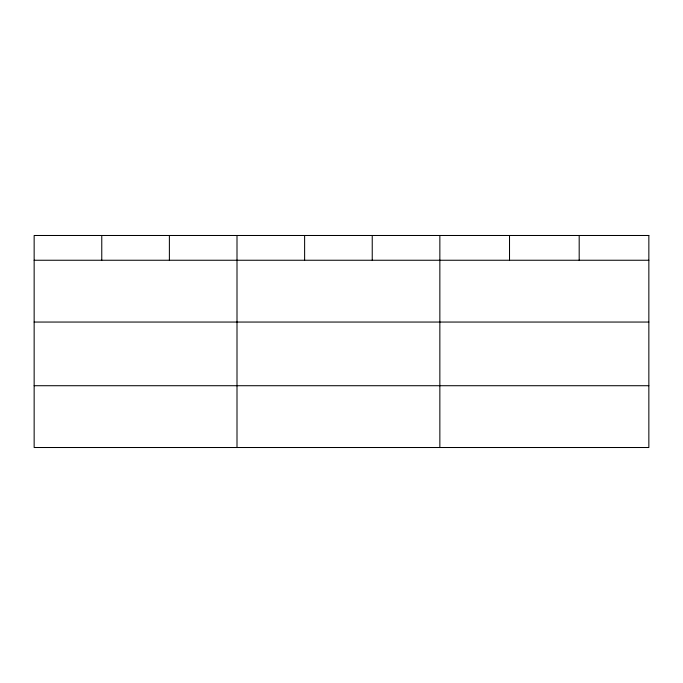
<?xml version="1.0" encoding="UTF-8"?>
<svg xmlns="http://www.w3.org/2000/svg" width="683" height="683" viewBox="0 0 683 683"><rect width="100%" height="100%" fill="white"/><g stroke="black" fill="none" stroke-linecap="round" stroke-linejoin="round"><path stroke-width="1.02" d="M34.15 260.249L648.85 260.249M34.15 322.052L648.85 322.052M34.15 385.716L648.85 385.716M579.184 235.49L579.184 260.249M509.518 235.49L509.518 260.249M439.852 235.49L439.852 447.51M372.235 235.49L372.235 260.249M304.618 235.49L304.618 260.249M237.001 235.49L237.001 447.51M169.384 235.49L169.384 260.249M101.767 235.49L101.767 260.249M648.85 235.49L34.15 235.49L34.15 447.51L648.85 447.51L648.85 235.49"/></g></svg>
